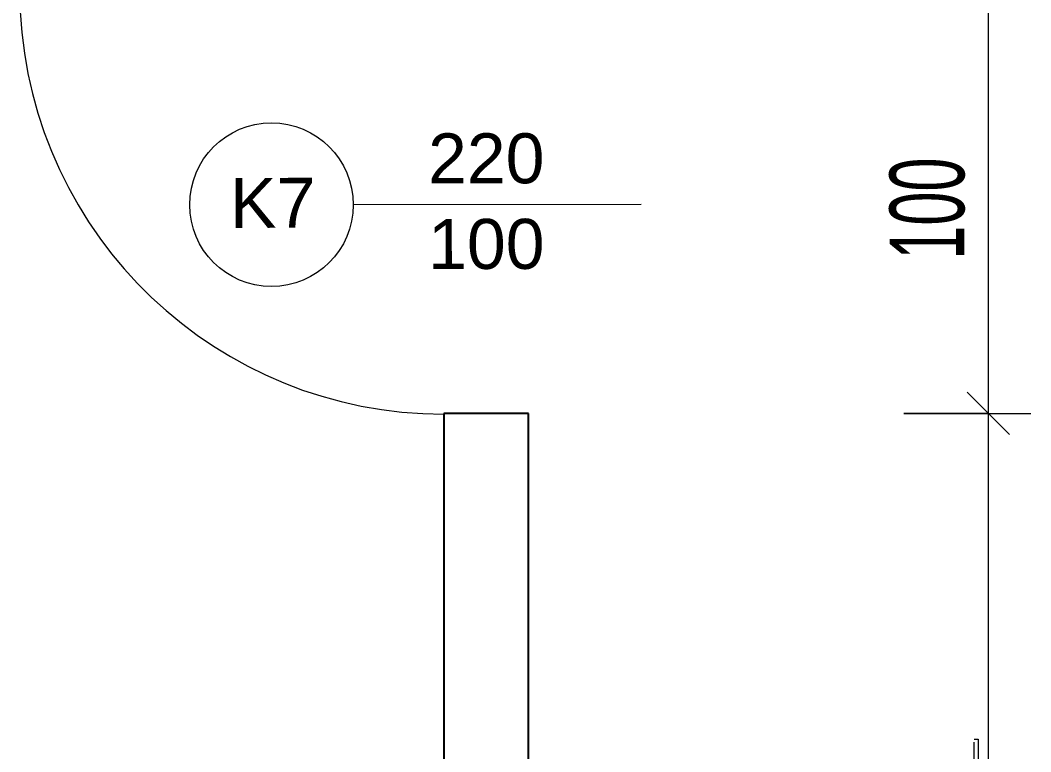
# Model space of a CAD drawing. Header units: centimetres. Extents: x -9345 to 11316, y -7197 to -3465.
# Drawn here: x 6205.7 to 6444.4, y -6205.4 to -6032.7 of the extents above; entities that cross this region are included whole.
import ezdxf

# ---------------------------------------------------------------- set-up
doc = ezdxf.new("R2010")
doc.units = ezdxf.units.CM
for name, color, linetype, lineweight in [('A-ANNO-DIMS', 211, 'Continuous', 9), ('A-ANNO-DIMS-100', 211, 'Continuous', 9), ('A-DOOR', 31, 'Continuous', 9), ('A-DOOR-IDEN', 31, 'Continuous', 9), ('A-WALL', 113, 'Continuous', 9), ('EXF', 22, 'Continuous', 9), ('exf çizimi_dwg', 8, 'Continuous', 9)]:
    doc.layers.add(name, color=color, linetype=linetype, lineweight=lineweight)
doc.styles.add('Arial_5', font='arial.ttf', dxfattribs={"height": 11.802395})
doc.styles.add('Swis721 LtCn BT_1', font='swisscl.ttf', dxfattribs={"width": 0.8, "height": 17.639445})
doc.dimstyles.new('IUAS_DIMENSION_INSIDE_100_5', dxfattribs={"dimscale": 30.48, "dimtxt": 18, "dimasz": 0.328084, "dimexe": 0.328084, "dimexo": 0.0625, "dimgap": 0, "dimtad": 1, "dimdec": 0, "dimdsep": 46, "dimtxsty": 'Swis721 LtCn BT_1', "dimblk1": 'OBLIQUE', "dimblk2": 'OBLIQUE', "dimsah": 1, "dimcen": 0.09, "dimdle": 0.328084, "dimazin": 0, "dimtfac": 1, "dimtdec": 4, "dimtix": 1, "dimtmove": 0, "dimatfit": 3, "dimfxl": 0.656168, "dimfxlon": 1, "dimtvp": 1, "dimtolj": 1, "dimtzin": 0, "dimarcsym": 2})

# ---------------------------------------------------------------- blocks, each defined once
blk = doc.blocks.new('M_Single-Flush2 - IUAS_A_DOOR_K7 _yangına dayanıklı saç kapı  100x220_-1640822-_123_30 TEKNİK KAT _ TECHNICAL LEVEL')
at = {"layer": 'A-DOOR', "lineweight": 18}
for p, q in [((44.9, 10), (44.9, 110.04)), ((50, 110.04), (44.9, 110.04)), ((50, 10), (50, 110.04)), ((50, 10), (44.9, 10))]:
    blk.add_line(p, q, dxfattribs=at)
at = {"layer": 'A-DOOR'}
blk.add_arc((50, 10), 100.17, 92.9184, 180, dxfattribs=at)
blk = doc.blocks.new('exf çizimi_dwg-1497134-_123_30 TEKNİK KAT _ TECHNICAL LEVEL')
at = {"layer": 'EXF', "color": 8, "flags": 128}
for points in [[(-1.1668, -1.3611), (-0.0205, -1.3753), (1.1285, -1.3895)], [(1.1356, -1.3896), (1.1357, -1.3797), (-0.0204, -1.3654)]]:
    blk.add_lwpolyline(points, dxfattribs=at)
blk = doc.blocks.new('DIMBLOCK394-_123_30 TEKNİK KAT _ TECHNICAL LEVEL')
at = {"layer": 'A-ANNO-DIMS-100', "transparency": 16777216}
for p, q in [((6434.43, -6125.53), (6429.43, -6120.53)), ((6414.43, -6125.53), (6444.43, -6125.53)), ((6434.43, -6125.53), (6414.43, -6125.53)), ((6434.43, -6435.53), (6434.43, -6125.53)), ((6434.43, -6125.53), (6439.43, -6130.53)), ((6434.43, -6435.53), (6429.43, -6430.53)), ((6414.43, -6435.53), (6444.43, -6435.53)), ((6434.43, -6435.53), (6414.43, -6435.53)), ((6434.43, -6435.53), (6439.43, -6440.53))]:
    blk.add_line(p, q, dxfattribs=at)
at = {"layer": 'A-ANNO-DIMS-100', "color": 0, "transparency": 16777216, "insert": (6411.08, -6294.24), "char_height": 17.639, "width": 32.9143, "attachment_point": 1, "rotation": 90, "line_spacing_factor": 0.971848, "style": 'Swis721 LtCn BT_1'}
blk.add_mtext('310', dxfattribs=at)
blk = doc.blocks.new('_Oblique')
at = {"color": 0, "linetype": 'ByBlock', "lineweight": -2}
blk.add_line((-0.5, -0.5), (0.5, 0.5), dxfattribs=at)
blk = doc.blocks.new('DIMBLOCK395-_123_30 TEKNİK KAT _ TECHNICAL LEVEL')
at = {"layer": 'A-ANNO-DIMS-100', "transparency": 16777216}
for p, q in [((6434.43, -6025.53), (6429.43, -6020.53)), ((6414.43, -6025.53), (6444.43, -6025.53)), ((6434.43, -6025.53), (6414.43, -6025.53)), ((6434.43, -6125.53), (6434.43, -6025.53)), ((6434.43, -6025.53), (6439.43, -6030.53)), ((6434.43, -6125.53), (6429.43, -6120.53)), ((6414.43, -6125.53), (6444.43, -6125.53)), ((6434.43, -6125.53), (6414.43, -6125.53)), ((6434.43, -6125.53), (6439.43, -6130.53))]:
    blk.add_line(p, q, dxfattribs=at)
at = {"layer": 'A-ANNO-DIMS-100', "color": 0, "transparency": 16777216, "insert": (6411.08, -6089.24), "char_height": 17.639, "width": 32.9143, "attachment_point": 1, "rotation": 90, "line_spacing_factor": 0.971848, "style": 'Swis721 LtCn BT_1'}
blk.add_mtext('100', dxfattribs=at)
blk = doc.blocks.new('DOOR TAG SOLA C_2mm - TR_Kapi_pozu_04_saga_uste_2mm-1642461-_123_30 TEKNİK KAT _ TECHNICAL LEVEL')
at = {"layer": 'A-DOOR-IDEN'}
blk.add_line((-0.3137, -0.007), (0.3666, -0.0062), dxfattribs=at)
blk.add_circle((-0.5069, -0.0072), 0.1932, dxfattribs=at)

msp = doc.modelspace()

# ---------------------------------------------------------------- linework, layer by layer
at = {"layer": 'A-WALL', "lineweight": 25}
for p, q in [((6305.78, -6125.53), (6305.78, -6435.53)), ((6325.78, -6125.53), (6305.78, -6125.53)), ((6325.78, -6435.53), (6325.78, -6125.53))]:
    msp.add_line(p, q, dxfattribs=at)

# ---------------------------------------------------------------- block references
at = {"layer": 'A-DOOR', "rotation": 89.9999999999999}
msp.add_blockref('M_Single-Flush2 - IUAS_A_DOOR_K7 _yangına dayanıklı saç kapı  100x220_-1640822-_123_30 TEKNİK KAT _ TECHNICAL LEVEL', (6315.78, -6075.53), dxfattribs=at)
at = {"layer": 'A-DOOR-IDEN', "xscale": 99.99999999999994, "yscale": 99.99999999999994, "zscale": 99.99999999999994}
msp.add_blockref('DOOR TAG SOLA C_2mm - TR_Kapi_pozu_04_saga_uste_2mm-1642461-_123_30 TEKNİK KAT _ TECHNICAL LEVEL', (6315.78, -6075.53), dxfattribs=at)
at = {"layer": 'exf çizimi_dwg', "extrusion": (0, 0, -1), "xscale": 100.0000000000001, "yscale": 100.0000000000001, "zscale": -99.99999999999999, "rotation": 90.70833904718141}
msp.add_blockref('exf çizimi_dwg-1497134-_123_30 TEKNİK KAT _ TECHNICAL LEVEL', (-6568.58, -6317.74), dxfattribs=at)

# ---------------------------------------------------------------- texts
at = {"layer": 'A-DOOR-IDEN', "char_height": 11.802, "attachment_point": 2, "rotation": 0.0648, "line_spacing_factor": 0.938532, "style": 'Arial_5'}
for s, insert, width in [('220', (6315.81, -6059.4), 32.832), ('K7', (6265.37, -6069.91), 24.048), ('100', (6315.83, -6079.61), 32.832)]:
    msp.add_mtext(s, dxfattribs=dict(at, insert=insert, width=width))

# ---------------------------------------------------------------- dimensions: what is measured, and where the dimension line sits
at = {"layer": 'A-ANNO-DIMS'}
for base, p1, p2, override, picture, middle in [((6434.43, -6025.53), (6414.43, -6125.53), (6414.43, -6025.53), {"dimpost": '<>', "dimfxl": 100}, 'DIMBLOCK395-_123_30 TEKNİK KAT _ TECHNICAL LEVEL', (6425.4, -6075.53)), ((6434.43, -6125.53), (6414.43, -6435.53), (6414.43, -6125.53), {"dimpost": '<>', "dimfxl": 310}, 'DIMBLOCK394-_123_30 TEKNİK KAT _ TECHNICAL LEVEL', (6425.38, -6280.53))]:
    dim = msp.add_linear_dim(base=base, p1=p1, p2=p2, angle=90, dimstyle='IUAS_DIMENSION_INSIDE_100_5', override=override, dxfattribs=at)
    dim.commit()
    dim.dimension.update_dxf_attribs({"geometry": picture, "text_midpoint": middle})

doc.saveas('drawing.dxf')
